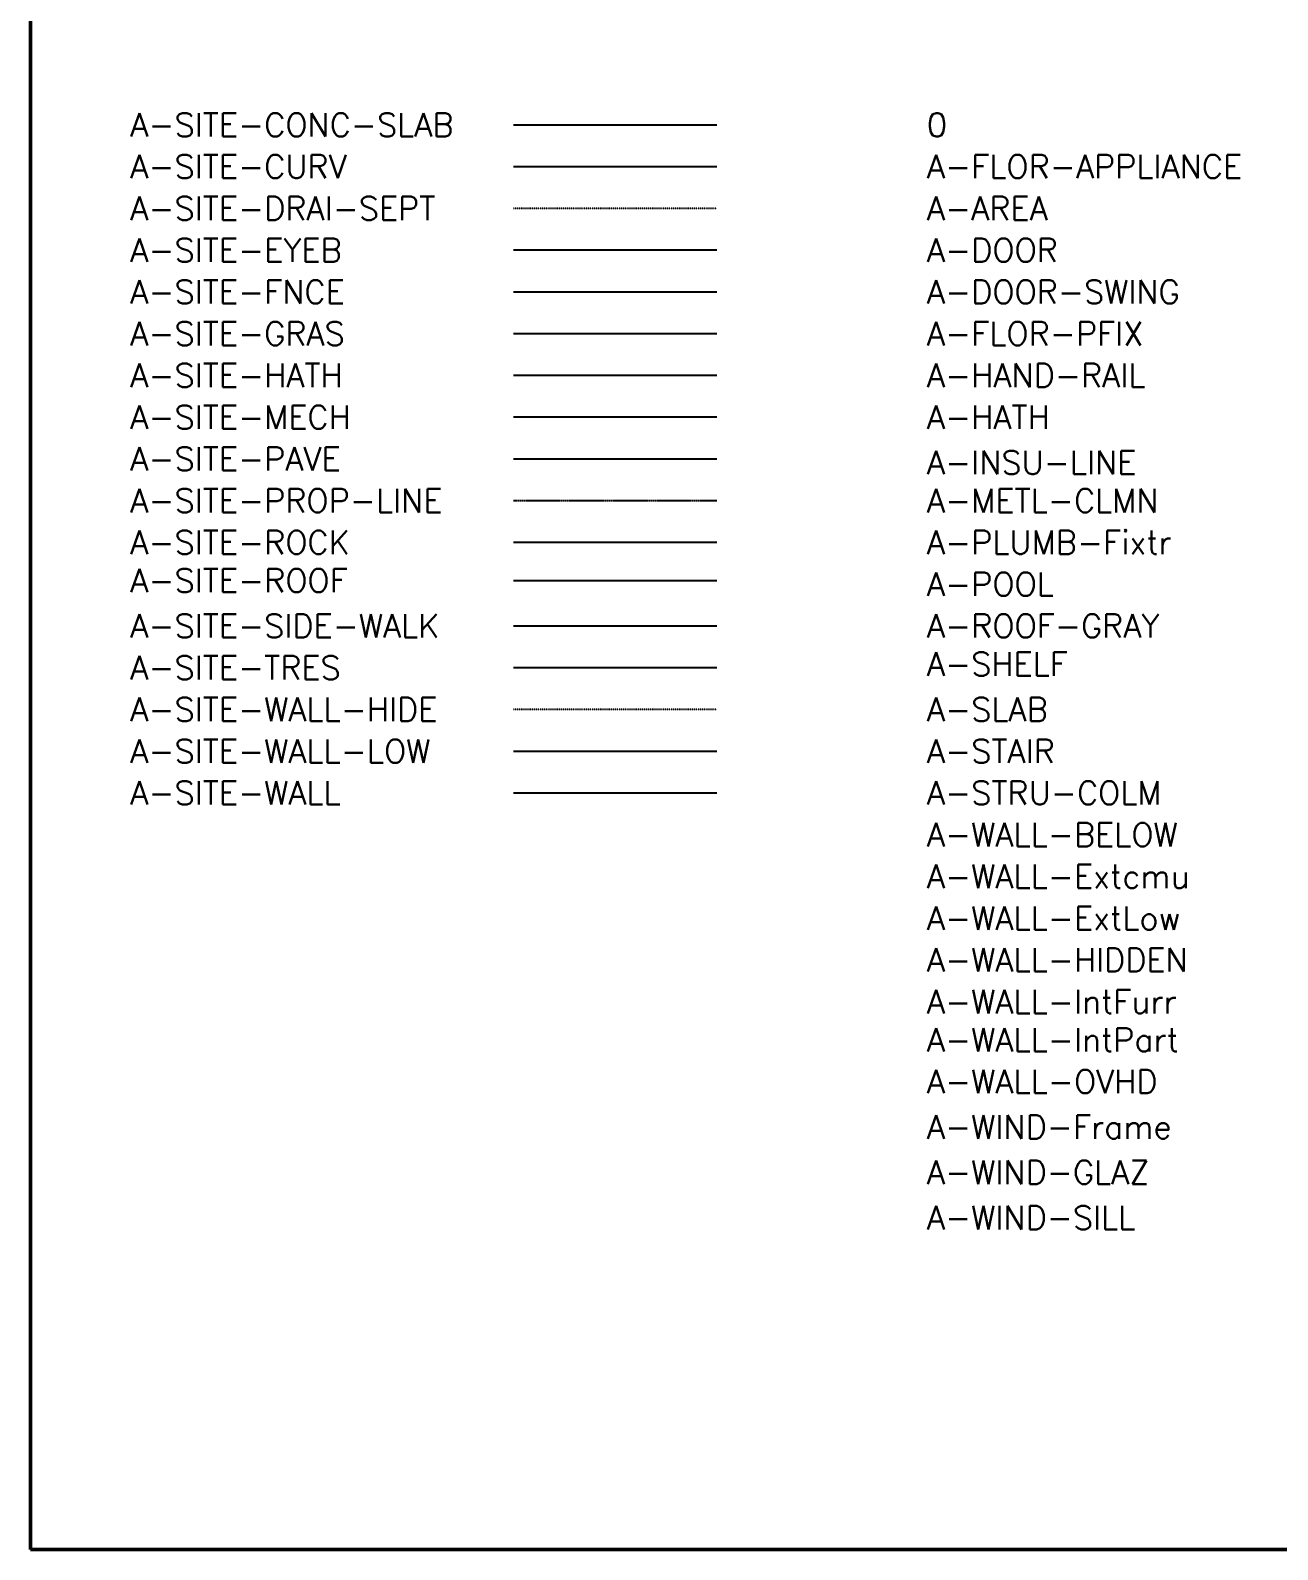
# Model space of a CAD drawing. Header units: inches. Extents: x -11331628 to 26860, y -6840660 to 4773.
# Drawn here: x -2688 to -2060, y -2031 to -1265 of the extents above; entities that cross this region are included whole.
import ezdxf

# ---------------------------------------------------------------- set-up
doc = ezdxf.new("R2010")
doc.units = ezdxf.units.IN
doc.header["$LTSCALE"] = 0.5
doc.header["$MEASUREMENT"] = 0
for name, pattern in [('CENTER', [2, 1.25, -0.25, 0.25, -0.25]), ('HIDDEN', [0.375, 0.25, -0.125]), ('HIDDEN2', [0.1875, 0.125, -0.0625])]:
    doc.linetypes.add(name, pattern=pattern)
for name, color, linetype in [('A--FLOR-APPLIANCE', 9, 'Continuous'), ('A-HAND-RAIL', 150, 'Continuous'), ('A-HATH', 9, 'Continuous'), ('A-INSU-LINE', 6, 'BATTING'), ('A-METL-CLMN', 1, 'Continuous'), ('A-PLUMB-Fixtr', 94, 'Continuous'), ('A-POOL', 4, 'Continuous'), ('A-ROOF-GRAY', 9, 'Continuous'), ('A-SHELF', 8, 'Continuous'), ('A-SITE-CONC-SLAB', 9, 'Continuous'), ('A-SITE-CURV', 1, 'Continuous'), ('A-SITE-DRAI-SEPT', 3, 'HIDDEN2'), ('A-SITE-EYEB', 1, 'Continuous'), ('A-SITE-FNCE', 5, 'FENCELINE1'), ('A-SITE-GRAS', 5, 'Continuous'), ('A-SITE-HATH', 8, 'Continuous'), ('A-SITE-MECH', 7, 'Continuous'), ('A-SITE-PAVE', 4, 'Continuous'), ('A-SITE-PROP-LINE', 7, 'CENTER'), ('A-SITE-ROCK', 4, 'Continuous'), ('A-SITE-ROOF', 93, 'Continuous'), ('A-SITE-SIDE-WALK', 6, 'Continuous'), ('A-SITE-TRES', 8, 'Continuous'), ('A-SITE-WALL', 2, 'Continuous'), ('A-SITE-WALL-HIDE', 132, 'HIDDEN2'), ('A-SITE-WALL-LOW', 161, 'Continuous'), ('A-SLAB', 93, 'Continuous'), ('A-STAIR', 4, 'Continuous'), ('A-STRU-COLM', 3, 'Continuous'), ('A-WALL-Extcmu', 2, 'Continuous'), ('A-WALL-ExtLow', 9, 'Continuous'), ('A-WALL-IntFurr', 9, 'Continuous'), ('A-WALL-IntPart', 1, 'Continuous'), ('A-WIND-Frame', 4, 'Continuous'), ('A-WIND-GLAZ', 144, 'Continuous'), ('A-WIND-Sill', 96, 'Continuous')]:
    doc.layers.add(name, color=color, linetype=linetype)
for name, color, linetype, lineweight in [('A-ANNO-LEGN', 5, 'Continuous', 50), ('A-DOOR', 4, 'Continuous', 35), ('A-DOOR-SWING', 9, 'Continuous', 18), ('A-FLOR-PFIX', 56, 'Continuous', 25), ('A-WALL-BELOW', 9, 'Continuous', 18), ('A-WALL-HIDDEN', 7, 'HIDDEN', 18), ('A-WALL-OVHD', 134, 'HIDDEN2', 18)]:
    doc.layers.add(name, color=color, linetype=linetype, lineweight=lineweight)
doc.layers.add('A-AREA', color=2, linetype='Continuous', plot=False)
doc.styles.get("Standard").update_dxf_attribs({"font": 'romans.shx', "width": 0.75})
doc.linetypes.add('BATTING', pattern='A,0.0001,-0.1,[134,ltypeshp.shx,S=0.1,R=0,X=-0.1,Y=0],-0.2,[134,ltypeshp.shx,S=0.1,R=180,X=0.1,Y=0],-0.1', length=0.4001)
doc.linetypes.add('FENCELINE1', pattern='A,0.25,-0.1,[133,ltypeshp.shx,S=0.1,R=0,X=-0.1,Y=0],-0.1,1', length=1.45)

msp = doc.modelspace()

# ---------------------------------------------------------------- linework, layer by layer
at = {"layer": 'A-ANNO-LEGN'}
for p, q in [((-2688.422, 135.218, 220.918), (-2688.422, -2031.01, 220.918)), ((-2688.422, -2031.01, 220.918), (-1042.502, -2031.01, 220.918))]:
    msp.add_line(p, q, dxfattribs=at)
at = {"layer": 'A-SITE-CONC-SLAB'}
msp.add_line((-2444.985, -1312.748, 220.918), (-2342.582, -1312.748, 220.918), dxfattribs=at)
at = {"layer": 'A-SITE-CURV'}
msp.add_line((-2444.985, -1333.796, 220.918), (-2342.582, -1333.796, 220.918), dxfattribs=at)
at = {"layer": 'A-SITE-DRAI-SEPT'}
msp.add_line((-2444.985, -1354.843, 220.918), (-2342.582, -1354.843, 220.918), dxfattribs=at)
at = {"layer": 'A-SITE-EYEB'}
msp.add_line((-2444.985, -1375.89, 220.918), (-2342.582, -1375.89, 220.918), dxfattribs=at)
at = {"layer": 'A-SITE-FNCE'}
msp.add_line((-2444.985, -1396.937, 220.918), (-2342.582, -1396.937, 220.918), dxfattribs=at)
at = {"layer": 'A-SITE-GRAS'}
msp.add_line((-2444.985, -1417.985, 220.918), (-2342.582, -1417.985, 220.918), dxfattribs=at)
at = {"layer": 'A-SITE-HATH'}
msp.add_line((-2444.985, -1439.032, 220.918), (-2342.582, -1439.032, 220.918), dxfattribs=at)
at = {"layer": 'A-SITE-MECH'}
msp.add_line((-2444.985, -1460.079, 220.918), (-2342.582, -1460.079, 220.918), dxfattribs=at)
at = {"layer": 'A-SITE-PAVE'}
msp.add_line((-2444.985, -1481.126, 220.918), (-2342.582, -1481.126, 220.918), dxfattribs=at)
at = {"layer": 'A-SITE-PROP-LINE'}
msp.add_line((-2444.985, -1502.173, 220.918), (-2342.582, -1502.173, 220.918), dxfattribs=at)
at = {"layer": 'A-SITE-ROCK'}
msp.add_line((-2444.985, -1523.221, 220.918), (-2342.582, -1523.221, 220.918), dxfattribs=at)
at = {"layer": 'A-SITE-ROOF'}
msp.add_line((-2444.985, -1542.454, 220.918), (-2342.582, -1542.454, 220.918), dxfattribs=at)
at = {"layer": 'A-SITE-SIDE-WALK'}
msp.add_line((-2444.985, -1565.315, 220.918), (-2342.582, -1565.315, 220.918), dxfattribs=at)
at = {"layer": 'A-SITE-TRES'}
msp.add_line((-2444.985, -1586.362, 220.918), (-2342.582, -1586.362, 220.918), dxfattribs=at)
at = {"layer": 'A-SITE-WALL'}
msp.add_line((-2444.985, -1649.504, 220.918), (-2342.582, -1649.504, 220.918), dxfattribs=at)
at = {"layer": 'A-SITE-WALL-HIDE'}
msp.add_line((-2444.985, -1607.409, 220.918), (-2342.582, -1607.409, 220.918), dxfattribs=at)
at = {"layer": 'A-SITE-WALL-LOW'}
msp.add_line((-2444.985, -1628.457, 220.918), (-2342.582, -1628.457, 220.918), dxfattribs=at)

# ---------------------------------------------------------------- texts
msp.add_text('0', height=11.839).set_placement((-2236.739, -1318.729, 220.918))
at = {"layer": 'A--FLOR-APPLIANCE'}
msp.add_text('A-FLOR-APPLIANCE', height=11.83906, dxfattribs=at).set_placement((-2236.739, -1339.776, 220.918))
at = {"layer": 'A-AREA'}
msp.add_text('A-AREA', height=11.8391, dxfattribs=at).set_placement((-2236.739, -1360.823, 220.918))
at = {"layer": 'A-DOOR'}
msp.add_text('A-DOOR', height=11.8391, dxfattribs=at).set_placement((-2236.739, -1381.87, 220.918))
at = {"layer": 'A-DOOR-SWING'}
msp.add_text('A-DOOR-SWING', height=11.83906, dxfattribs=at).set_placement((-2236.739, -1402.918, 220.918))
at = {"layer": 'A-FLOR-PFIX', "linetype": 'Continuous', "lineweight": 25}
msp.add_text('A-FLOR-PFIX', height=11.83906, dxfattribs=at).set_placement((-2236.739, -1423.965, 220.918))
at = {"layer": 'A-HAND-RAIL'}
msp.add_text('A-HAND-RAIL', height=11.83906, dxfattribs=at).set_placement((-2236.739, -1445.012, 220.918))
at = {"layer": 'A-HATH'}
msp.add_text('A-HATH', height=11.8391, dxfattribs=at).set_placement((-2236.739, -1466.059, 220.918))
at = {"layer": 'A-INSU-LINE'}
msp.add_text('A-INSU-LINE', height=11.83906, dxfattribs=at).set_placement((-2236.739, -1488.921, 220.918))
at = {"layer": 'A-METL-CLMN'}
msp.add_text('A-METL-CLMN', height=11.83906, dxfattribs=at).set_placement((-2236.739, -1508.154, 220.918))
at = {"layer": 'A-PLUMB-Fixtr'}
msp.add_text('A-PLUMB-Fixtr', height=11.83906, dxfattribs=at).set_placement((-2236.739, -1529.201, 220.918))
at = {"layer": 'A-POOL'}
msp.add_text('A-POOL', height=11.8391, dxfattribs=at).set_placement((-2236.739, -1550.248, 220.918))
at = {"layer": 'A-ROOF-GRAY'}
msp.add_text('A-ROOF-GRAY', height=11.83906, dxfattribs=at).set_placement((-2236.739, -1571.295, 220.918))
at = {"layer": 'A-SHELF'}
msp.add_text('A-SHELF', height=11.8391, dxfattribs=at).set_placement((-2236.739, -1590.528, 220.918))
at = {"layer": 'A-SITE-CONC-SLAB'}
msp.add_text('A-SITE-CONC-SLAB', height=11.83906, dxfattribs=at).set_placement((-2638.107, -1318.729, 220.918))
at = {"layer": 'A-SITE-CURV'}
msp.add_text('A-SITE-CURV', height=11.83906, dxfattribs=at).set_placement((-2638.107, -1339.776, 220.918))
at = {"layer": 'A-SITE-DRAI-SEPT'}
msp.add_text('A-SITE-DRAI-SEPT', height=11.83906, dxfattribs=at).set_placement((-2638.107, -1360.823, 220.918))
at = {"layer": 'A-SITE-EYEB'}
msp.add_text('A-SITE-EYEB', height=11.83906, dxfattribs=at).set_placement((-2638.107, -1381.87, 220.918))
at = {"layer": 'A-SITE-FNCE'}
msp.add_text('A-SITE-FNCE', height=11.83906, dxfattribs=at).set_placement((-2638.107, -1402.918, 220.918))
at = {"layer": 'A-SITE-GRAS'}
msp.add_text('A-SITE-GRAS', height=11.83906, dxfattribs=at).set_placement((-2638.107, -1423.965, 220.918))
at = {"layer": 'A-SITE-HATH'}
msp.add_text('A-SITE-HATH', height=11.83906, dxfattribs=at).set_placement((-2638.107, -1445.012, 220.918))
at = {"layer": 'A-SITE-MECH'}
msp.add_text('A-SITE-MECH', height=11.83906, dxfattribs=at).set_placement((-2638.107, -1466.059, 220.918))
at = {"layer": 'A-SITE-PAVE'}
msp.add_text('A-SITE-PAVE', height=11.83906, dxfattribs=at).set_placement((-2638.107, -1487.106, 220.918))
at = {"layer": 'A-SITE-PROP-LINE'}
msp.add_text('A-SITE-PROP-LINE', height=11.83906, dxfattribs=at).set_placement((-2638.107, -1508.154, 220.918))
at = {"layer": 'A-SITE-ROCK'}
msp.add_text('A-SITE-ROCK', height=11.83906, dxfattribs=at).set_placement((-2638.107, -1529.201, 220.918))
at = {"layer": 'A-SITE-ROOF'}
msp.add_text('A-SITE-ROOF', height=11.83906, dxfattribs=at).set_placement((-2638.107, -1548.434, 220.918))
at = {"layer": 'A-SITE-SIDE-WALK'}
msp.add_text('A-SITE-SIDE-WALK', height=11.83906, dxfattribs=at).set_placement((-2638.107, -1571.295, 220.918))
at = {"layer": 'A-SITE-TRES'}
msp.add_text('A-SITE-TRES', height=11.83906, dxfattribs=at).set_placement((-2638.107, -1592.343, 220.918))
at = {"layer": 'A-SITE-WALL'}
msp.add_text('A-SITE-WALL', height=11.83906, dxfattribs=at).set_placement((-2638.107, -1655.484, 220.918))
at = {"layer": 'A-SITE-WALL-HIDE'}
msp.add_text('A-SITE-WALL-HIDE', height=11.83906, dxfattribs=at).set_placement((-2638.107, -1613.39, 220.918))
at = {"layer": 'A-SITE-WALL-LOW'}
msp.add_text('A-SITE-WALL-LOW', height=11.83906, dxfattribs=at).set_placement((-2638.107, -1634.437, 220.918))
at = {"layer": 'A-SLAB'}
msp.add_text('A-SLAB', height=11.8391, dxfattribs=at).set_placement((-2236.739, -1613.39, 220.918))
at = {"layer": 'A-STAIR'}
msp.add_text('A-STAIR', height=11.8391, dxfattribs=at).set_placement((-2236.739, -1634.437, 220.918))
at = {"layer": 'A-STRU-COLM'}
msp.add_text('A-STRU-COLM', height=11.83906, dxfattribs=at).set_placement((-2236.739, -1655.484, 220.918))
at = {"layer": 'A-WALL-BELOW'}
msp.add_text('A-WALL-BELOW', height=11.83906, dxfattribs=at).set_placement((-2236.739, -1676.531, 220.918))
at = {"layer": 'A-WALL-Extcmu'}
msp.add_text('A-WALL-Extcmu', height=11.83906, dxfattribs=at).set_placement((-2236.739, -1697.579, 220.918))
at = {"layer": 'A-WALL-ExtLow'}
msp.add_text('A-WALL-ExtLow', height=11.83906, dxfattribs=at).set_placement((-2236.739, -1718.626, 220.918))
at = {"layer": 'A-WALL-HIDDEN'}
msp.add_text('A-WALL-HIDDEN', height=11.83906, dxfattribs=at).set_placement((-2236.739, -1739.673, 220.918))
at = {"layer": 'A-WALL-IntFurr'}
msp.add_text('A-WALL-IntFurr', height=11.83906, dxfattribs=at).set_placement((-2236.739, -1760.72, 220.918))
at = {"layer": 'A-WALL-IntPart'}
msp.add_text('A-WALL-IntPart', height=11.83906, dxfattribs=at).set_placement((-2236.739, -1779.953, 220.918))
at = {"layer": 'A-WALL-OVHD'}
msp.add_text('A-WALL-OVHD', height=11.83906, dxfattribs=at).set_placement((-2236.739, -1801, 220.918))
at = {"layer": 'A-WIND-Frame'}
msp.add_text('A-WIND-Frame', height=11.83906, dxfattribs=at).set_placement((-2236.739, -1823.862, 220.918))
at = {"layer": 'A-WIND-GLAZ'}
msp.add_text('A-WIND-GLAZ', height=11.83906, dxfattribs=at).set_placement((-2236.739, -1846.723, 220.918))
at = {"layer": 'A-WIND-Sill'}
msp.add_text('A-WIND-SILL', height=11.83906, dxfattribs=at).set_placement((-2236.739, -1869.585, 220.918))

doc.saveas('drawing.dxf')
